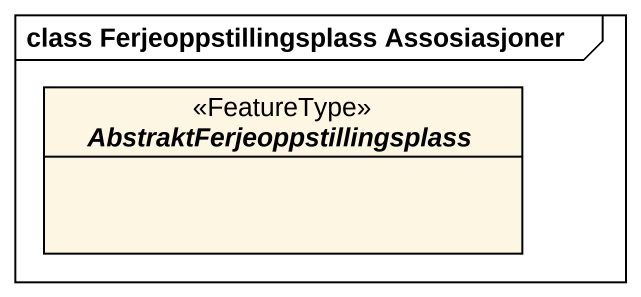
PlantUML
@startuml
mainframe class Ferjeoppstillingsplass Assosiasjoner
hide circle
hide empty members
abstract class "AbstraktFerjeoppstillingsplass" as AbstraktFerjeoppstillingspla <<FeatureType>>
@enduml
